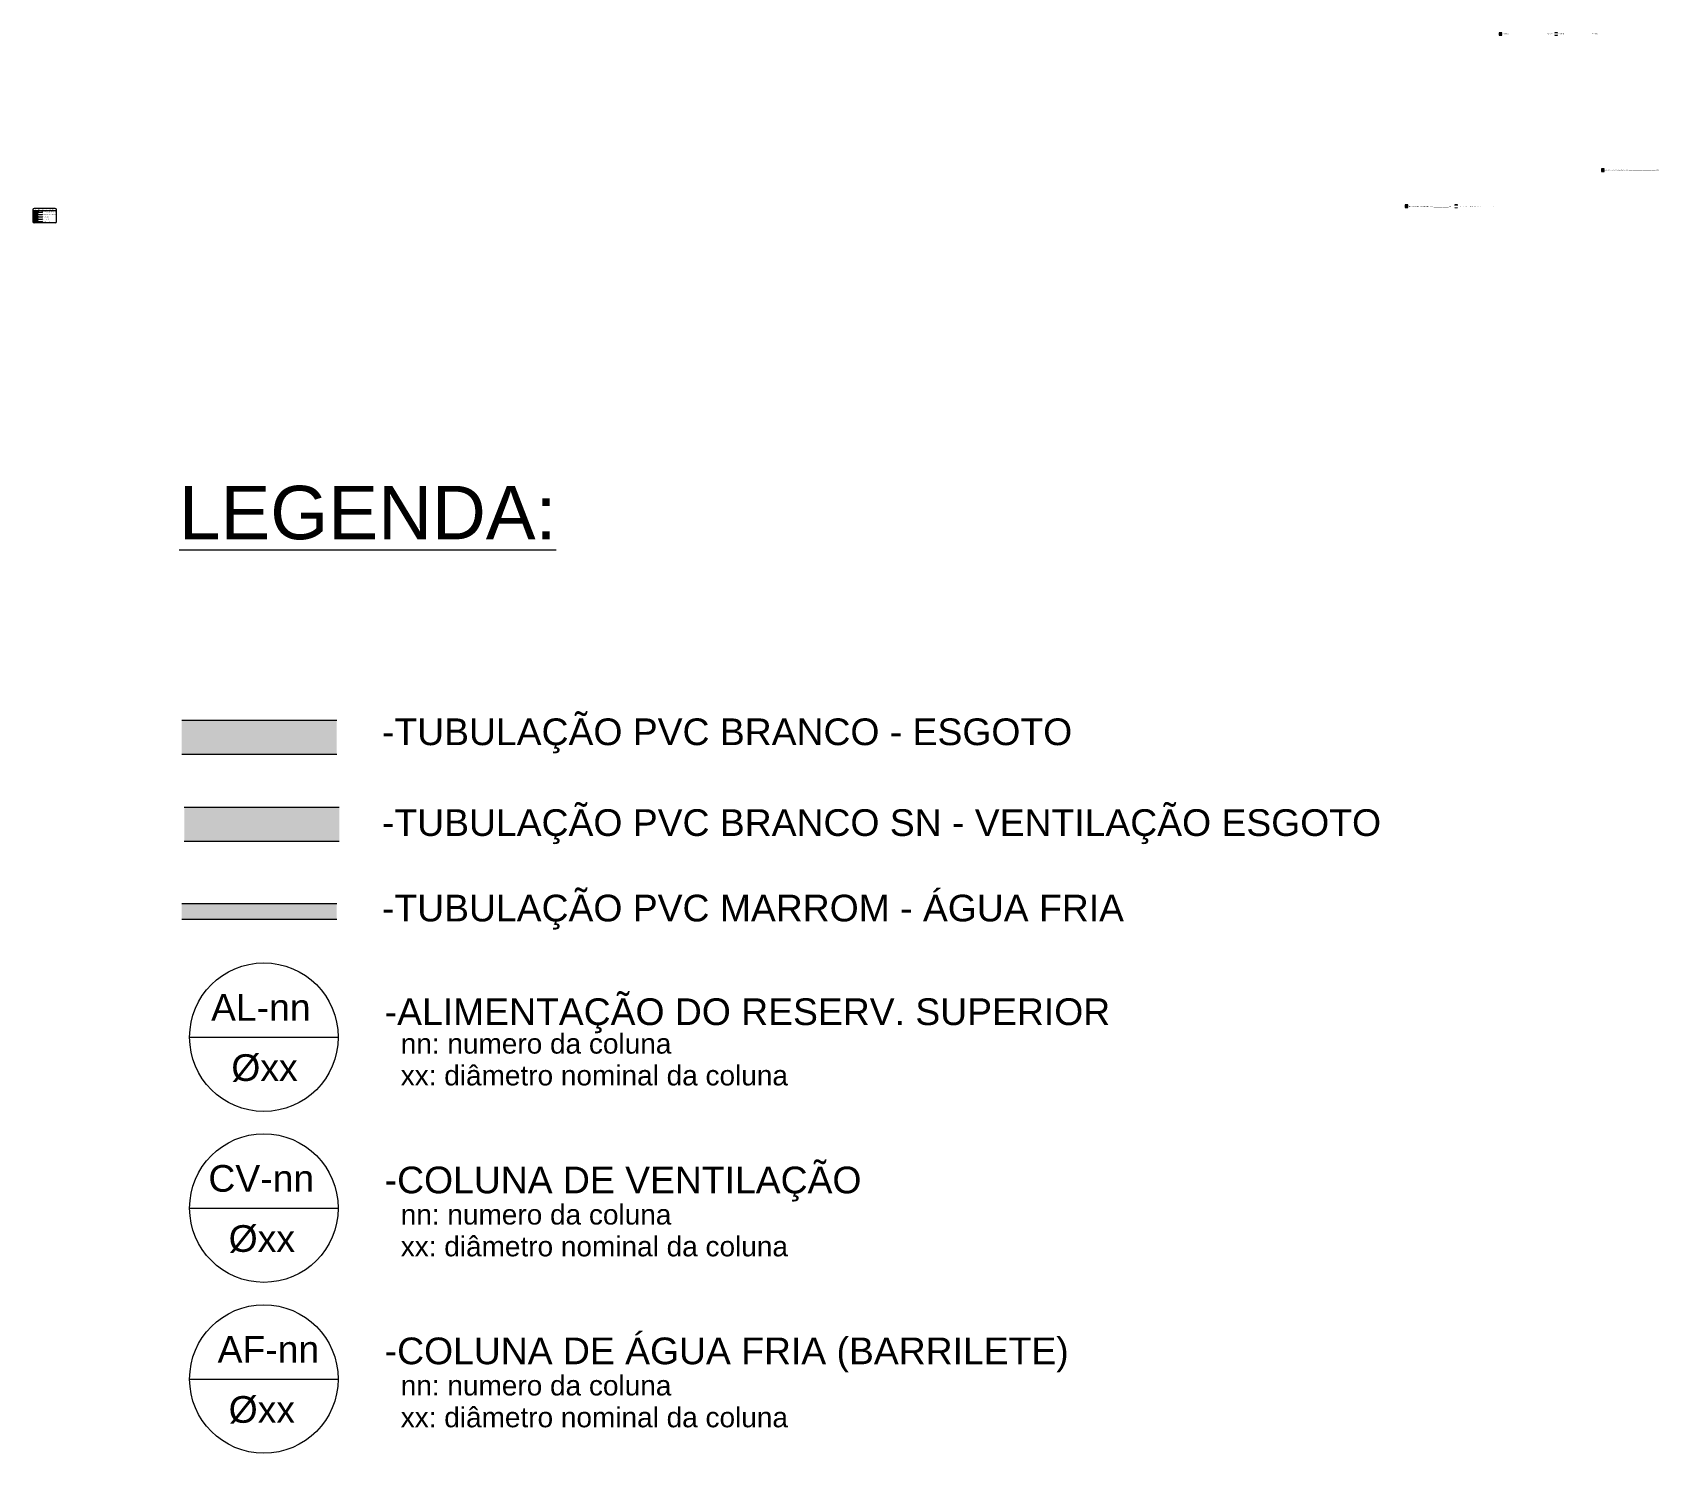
# Model space of a CAD drawing. Header units: metres. Extents: x -24.8 to 3.4, y -2.1 to 25.8.
# Drawn here: x -2.72 to 3.41, y -2.14 to 3.18 of the extents above; entities that cross this region are included whole.
import ezdxf

# ---------------------------------------------------------------- set-up
doc = ezdxf.new("R2010")
doc.units = ezdxf.units.M
for name, color, linetype, lineweight in [('A-DETL', 7, 'Continuous', 5), ('A-DETL-GENF', 7, 'Continuous', 5), ('A-DETL-MEDM', 7, 'Continuous', 15), ('G-ANNO-TEXT', 7, 'Continuous', 5)]:
    doc.layers.add(name, color=color, linetype=linetype, lineweight=lineweight)
doc.styles.add('Arial_2', font='arial.ttf', dxfattribs={"height": 0.004})
doc.styles.add('Arial_3', font='arial.ttf', dxfattribs={"height": 0.0025})
doc.styles.add('Arial_4', font='arial.ttf', dxfattribs={"height": 0.1})
doc.styles.add('Arial_5', font='arial.ttf', dxfattribs={"height": 0.2})
doc.styles.add('Arial_6', font='arial.ttf', dxfattribs={"height": 0.075})
doc.styles.add('Century Gothic_7', font='GOTHIC.TTF', dxfattribs={"height": 0.0035})

msp = doc.modelspace()

# ---------------------------------------------------------------- hatches: boundary and pattern name
at = {"layer": 'A-DETL-GENF', "true_color": 0xc0c0c0}
for points in [[(2.7838, 3.1733), (2.7838, 3.1828), (2.7736, 3.1828), (2.7736, 3.1733)], [(2.9921, 3.1733), (2.9921, 3.1828), (2.9818, 3.1828), (2.9818, 3.1733)]]:
    msp.add_hatch(color=9, dxfattribs=at).paths.add_polyline_path(points)
at = {"layer": 'A-DETL-GENF', "true_color": 0x00ffff}
for points in [[(3.1672, 2.6634), (3.1672, 2.6729), (3.1569, 2.6729), (3.1569, 2.6634)], [(-2.6971, 2.4914), (-2.6971, 2.4958), (-2.6979, 2.4958), (-2.6979, 2.4914), (-2.6978, 2.4914)], [(-1.5789, -0.1364), (-1.5789, -0.0785), (-2.1589, -0.0785), (-2.1589, -0.1364)]]:
    msp.add_hatch(color=4, dxfattribs=at).paths.add_polyline_path(points)
at = {"layer": 'A-DETL-GENF', "true_color": 0x408080}
h = msp.add_hatch(color=137, dxfattribs=at)
h.paths.add_polyline_path([(-2.6964, 2.5098), (-2.6964, 2.5132), (-2.6971, 2.5132), (-2.6971, 2.5098)])
h.paths.add_polyline_path([(-2.6979, 2.5098), (-2.6979, 2.5132), (-2.6991, 2.5132), (-2.7001, 2.5129), (-2.714, 2.5129), (-2.714, 2.5101), (-2.7001, 2.5101), (-2.6991, 2.5098)])
msp.add_hatch(color=137, dxfattribs=at).paths.add_polyline_path([(-2.6971, 2.5093), (-2.6971, 2.5137), (-2.6979, 2.5137), (-2.6979, 2.5093), (-2.6978, 2.5093)])
at = {"layer": 'A-DETL-GENF', "true_color": 0x626262}
for points in [[(2.4313, 2.5282), (2.4313, 2.5382), (2.4213, 2.5382), (2.4213, 2.5282)], [(2.6177, 2.5282), (2.6177, 2.5382), (2.6077, 2.5382), (2.6077, 2.5282)]]:
    msp.add_hatch(color=251, dxfattribs=at).paths.add_polyline_path(points)
at = {"layer": 'A-DETL-GENF', "true_color": 0xa65300}
h = msp.add_hatch(color=34, dxfattribs=at)
h.paths.add_polyline_path([(-2.6964, 2.5009), (-2.6964, 2.5043), (-2.6971, 2.5043), (-2.6971, 2.5009)])
h.paths.add_polyline_path([(-2.6979, 2.5009), (-2.6979, 2.5043), (-2.6991, 2.5043), (-2.7001, 2.504), (-2.714, 2.504), (-2.714, 2.5012), (-2.7001, 2.5012), (-2.6991, 2.5009)])
at = {"layer": 'A-DETL-GENF', "true_color": 0x00ffff}
h = msp.add_hatch(color=4, dxfattribs=at)
h.paths.add_polyline_path([(-2.6971, 2.4919), (-2.6964, 2.4919), (-2.6964, 2.4954), (-2.6971, 2.4954)])
h.paths.add_polyline_path([(-2.6979, 2.4919), (-2.6979, 2.4954), (-2.6991, 2.4954), (-2.7001, 2.495), (-2.714, 2.495), (-2.714, 2.4923), (-2.7001, 2.4923), (-2.6991, 2.4919)])
at = {"layer": 'A-DETL-GENF', "true_color": 0x400080}
h = msp.add_hatch(color=196, dxfattribs=at)
h.paths.add_polyline_path([(-2.6964, 2.483), (-2.6964, 2.4865), (-2.6971, 2.4865), (-2.6971, 2.483)])
h.paths.add_polyline_path([(-2.6979, 2.483), (-2.6979, 2.4865), (-2.6991, 2.4865), (-2.7001, 2.4861), (-2.714, 2.4861), (-2.714, 2.4834), (-2.7001, 2.4834), (-2.6991, 2.483)])
at = {"layer": 'A-DETL-GENF', "true_color": 0xff0000}
h = msp.add_hatch(color=1, dxfattribs=at)
h.paths.add_polyline_path([(-2.6964, 2.474), (-2.6964, 2.4775), (-2.6971, 2.4775), (-2.6971, 2.474)])
h.paths.add_polyline_path([(-2.6979, 2.474), (-2.6979, 2.4775), (-2.6991, 2.4775), (-2.7001, 2.4771), (-2.714, 2.4771), (-2.714, 2.4744), (-2.7001, 2.4744), (-2.6991, 2.474)])
at = {"layer": 'A-DETL-GENF', "true_color": 0xa65300}
msp.add_hatch(color=34, dxfattribs=at).paths.add_polyline_path([(-2.6979, 2.5004), (-2.6971, 2.5004), (-2.6971, 2.5048), (-2.6979, 2.5048), (-2.6979, 2.5009)])
at = {"layer": 'A-DETL-GENF', "true_color": 0x400080}
msp.add_hatch(color=196, dxfattribs=at).paths.add_polyline_path([(-2.6978, 2.4825), (-2.6971, 2.4825), (-2.6971, 2.4869), (-2.6979, 2.4869), (-2.6979, 2.4825)])
at = {"layer": 'A-DETL-GENF', "true_color": 0xff0000}
msp.add_hatch(color=1, dxfattribs=at).paths.add_polyline_path([(-2.6971, 2.4736), (-2.6971, 2.478), (-2.6979, 2.478), (-2.6979, 2.4736), (-2.6978, 2.4736)])
at = {"layer": 'A-DETL-GENF', "true_color": 0x804000}
msp.add_hatch(color=36, dxfattribs=at).paths.add_polyline_path([(-2.1589, 0.4821), (-1.5789, 0.4821), (-1.5789, 0.6081), (-2.1589, 0.6081)])
at = {"layer": 'A-DETL-GENF', "true_color": 0x8000ff}
msp.add_hatch(color=190, dxfattribs=at).paths.add_polyline_path([(-1.5789, 0.1559), (-1.5697, 0.1559), (-1.5697, 0.2819), (-2.1497, 0.2819), (-2.1497, 0.1559)])

# ---------------------------------------------------------------- linework, layer by layer
at = {"layer": 'A-DETL'}
for p, q in [((2.7838, 3.1828), (2.7736, 3.1828)), ((2.7736, 3.1828), (2.7736, 3.1733)), ((2.7736, 3.1733), (2.7838, 3.1733)), ((2.7838, 3.1733), (2.7838, 3.1828)), ((2.9921, 3.1828), (2.9818, 3.1828)), ((2.9818, 3.1828), (2.9818, 3.1733)), ((2.9818, 3.1733), (2.9921, 3.1733)), ((2.9921, 3.1733), (2.9921, 3.1828)), ((3.1672, 2.6729), (3.1569, 2.6729)), ((3.1569, 2.6729), (3.1569, 2.6634)), ((3.1569, 2.6634), (3.1672, 2.6634)), ((3.1672, 2.6634), (3.1672, 2.6729)), ((-2.7173, 2.52), (-2.7173, 2.4755)), ((-2.6285, 2.5156), (-2.7173, 2.5156)), ((-2.7001, 2.5129), (-2.714, 2.5129)), ((-2.714, 2.5129), (-2.714, 2.5101)), ((-2.6335, 2.525), (-2.7123, 2.525)), ((-2.6991, 2.5132), (-2.7001, 2.5129)), ((-2.6979, 2.5132), (-2.6991, 2.5132)), ((-2.6971, 2.5137), (-2.6979, 2.5137)), ((-2.6979, 2.5137), (-2.6979, 2.5093)), ((-2.6979, 2.5098), (-2.6979, 2.5132)), ((-2.6971, 2.5093), (-2.6971, 2.5137)), ((-2.6971, 2.5132), (-2.6971, 2.5098)), ((-2.6964, 2.5132), (-2.6971, 2.5132)), ((-2.6964, 2.5098), (-2.6964, 2.5132)), ((-2.6951, 2.5113), (-2.6811, 2.5113)), ((-2.6811, 2.5113), (-2.6826, 2.5128)), ((-2.6811, 2.5113), (-2.6825, 2.5098)), ((-2.6285, 2.4755), (-2.6285, 2.52)), ((2.4313, 2.5382), (2.4213, 2.5382)), ((2.4213, 2.5382), (2.4213, 2.5282)), ((2.4213, 2.5282), (2.4313, 2.5282)), ((2.4313, 2.5282), (2.4313, 2.5382)), ((2.6177, 2.5382), (2.6077, 2.5382)), ((2.6077, 2.5382), (2.6077, 2.5282)), ((2.6077, 2.5282), (2.6177, 2.5282)), ((2.6177, 2.5282), (2.6177, 2.5382)), ((-2.714, 2.5101), (-2.7001, 2.5101)), ((-2.7001, 2.504), (-2.714, 2.504)), ((-2.714, 2.504), (-2.714, 2.5012)), ((-2.714, 2.5012), (-2.7001, 2.5012)), ((-2.7001, 2.495), (-2.714, 2.495)), ((-2.714, 2.495), (-2.714, 2.4923)), ((-2.714, 2.4923), (-2.7001, 2.4923)), ((-2.7001, 2.4861), (-2.714, 2.4861)), ((-2.714, 2.4861), (-2.714, 2.4834)), ((-2.714, 2.4834), (-2.7001, 2.4834)), ((-2.7001, 2.4771), (-2.714, 2.4771)), ((-2.714, 2.4771), (-2.714, 2.4744)), ((-2.714, 2.4744), (-2.7001, 2.4744)), ((-2.6335, 2.4705), (-2.7123, 2.4705)), ((-2.7001, 2.5101), (-2.6991, 2.5098)), ((-2.6991, 2.5043), (-2.7001, 2.504)), ((-2.7001, 2.5012), (-2.6991, 2.5009)), ((-2.6991, 2.4954), (-2.7001, 2.495)), ((-2.7001, 2.4923), (-2.6991, 2.4919)), ((-2.6991, 2.4865), (-2.7001, 2.4861)), ((-2.7001, 2.4834), (-2.6991, 2.483)), ((-2.6991, 2.4775), (-2.7001, 2.4771)), ((-2.7001, 2.4744), (-2.6991, 2.474)), ((-2.6991, 2.5098), (-2.6979, 2.5098)), ((-2.6979, 2.5043), (-2.6991, 2.5043)), ((-2.6991, 2.5009), (-2.6979, 2.5009)), ((-2.6979, 2.4954), (-2.6991, 2.4954)), ((-2.6991, 2.4919), (-2.6979, 2.4919)), ((-2.6979, 2.4865), (-2.6991, 2.4865)), ((-2.6991, 2.483), (-2.6979, 2.483)), ((-2.6979, 2.4775), (-2.6991, 2.4775)), ((-2.6991, 2.474), (-2.6979, 2.474)), ((-2.6979, 2.5093), (-2.6971, 2.5093)), ((-2.6971, 2.5048), (-2.6979, 2.5048)), ((-2.6979, 2.5048), (-2.6979, 2.5004)), ((-2.6979, 2.5004), (-2.6971, 2.5004)), ((-2.6971, 2.4958), (-2.6979, 2.4958)), ((-2.6979, 2.4958), (-2.6979, 2.4914)), ((-2.6979, 2.4914), (-2.6971, 2.4914)), ((-2.6971, 2.4869), (-2.6979, 2.4869)), ((-2.6979, 2.4869), (-2.6979, 2.4825)), ((-2.6979, 2.4825), (-2.6971, 2.4825)), ((-2.6971, 2.478), (-2.6979, 2.478)), ((-2.6979, 2.478), (-2.6979, 2.4736)), ((-2.6979, 2.4736), (-2.6971, 2.4736)), ((-2.6971, 2.5098), (-2.6964, 2.5098)), ((-2.6971, 2.5004), (-2.6971, 2.5048)), ((-2.6964, 2.5043), (-2.6971, 2.5043)), ((-2.6971, 2.5009), (-2.6964, 2.5009)), ((-2.6971, 2.4914), (-2.6971, 2.4958)), ((-2.6964, 2.4954), (-2.6971, 2.4954)), ((-2.6971, 2.4919), (-2.6964, 2.4919)), ((-2.6971, 2.4825), (-2.6971, 2.4869)), ((-2.6964, 2.4865), (-2.6971, 2.4865)), ((-2.6971, 2.483), (-2.6964, 2.483)), ((-2.6971, 2.4736), (-2.6971, 2.478)), ((-2.6964, 2.4775), (-2.6971, 2.4775)), ((-2.6971, 2.474), (-2.6964, 2.474)), ((-2.6964, 2.5009), (-2.6964, 2.5043)), ((-2.6964, 2.4919), (-2.6964, 2.4954)), ((-2.6964, 2.483), (-2.6964, 2.4865)), ((-2.6964, 2.474), (-2.6964, 2.4775)), ((-2.6943, 2.5024), (-2.6803, 2.5024)), ((-2.6943, 2.4934), (-2.6803, 2.4934)), ((-2.6943, 2.4845), (-2.6803, 2.4845)), ((-2.6943, 2.4755), (-2.6803, 2.4755)), ((-2.6803, 2.5024), (-2.6818, 2.5039)), ((-2.6803, 2.5024), (-2.6818, 2.5009)), ((-2.6803, 2.4934), (-2.6818, 2.4949)), ((-2.6803, 2.4934), (-2.6818, 2.4919)), ((-2.6803, 2.4845), (-2.6818, 2.486)), ((-2.6803, 2.4845), (-2.6818, 2.483)), ((-2.6803, 2.4755), (-2.6818, 2.4771)), ((-2.6803, 2.4755), (-2.6818, 2.4741))]:
    msp.add_line(p, q, dxfattribs=at)
at = {"layer": 'A-DETL', "color": 5, "lineweight": 15, "true_color": 0x0000ff}
for p, q in [((-1.5789, -0.0785), (-2.1589, -0.0785)), ((-2.1589, -0.1364), (-1.5789, -0.1364))]:
    msp.add_line(p, q, dxfattribs=at)
at = {"layer": 'A-DETL', "color": 94, "true_color": 0x00a600}
for p, q in [((-2.1297, -0.5781), (-1.5735, -0.5781)), ((-2.1297, -1.2181), (-1.5735, -1.2181)), ((-2.1297, -1.8581), (-1.5735, -1.8581))]:
    msp.add_line(p, q, dxfattribs=at)
for centre in [(-1.8516, -0.5781), (-1.8516, -1.2181), (-1.8516, -1.8581)]:
    msp.add_circle(centre, 0.2781, dxfattribs=at)
at = {"layer": 'A-DETL'}
for centre, start, end in [((-2.7123, 2.52), 90, 180), ((-2.6335, 2.52), 0, 90), ((-2.7123, 2.4755), 180, 270), ((-2.6335, 2.4755), 270, 0)]:
    msp.add_arc(centre, 0.005, start, end, dxfattribs=at)
at = {"layer": 'A-DETL-MEDM'}
for p, q in [((-1.5789, 0.6081), (-2.1589, 0.6081)), ((-2.1589, 0.4821), (-1.5789, 0.4821)), ((-1.5697, 0.2819), (-2.1497, 0.2819)), ((-2.1497, 0.1559), (-1.5697, 0.1559))]:
    msp.add_line(p, q, dxfattribs=at)

# ---------------------------------------------------------------- texts
at = {"layer": 'G-ANNO-TEXT', "attachment_point": 1}
for s, insert, char_height, width, style in [('LEGENDA - TUBULAÇÕES', (-2.7061, 2.5219), 0.004, 0.084819, 'Arial_2'), ('ESGOTO - ÁGUAS CINZAS', (-2.6766, 2.5123), 0.0025, 0.053392, 'Arial_3'), ('ÁGUA FRIA', (-2.6766, 2.4944), 0.0025, 0.022768, 'Arial_3'), ('VENTILAÇÃO', (-2.6766, 2.4855), 0.0025, 0.026776, 'Arial_3'), ('ÁGUA QUENTE', (-2.6766, 2.4766), 0.0025, 0.030785, 'Arial_3'), ('ESGOTO - ÁGUAS NEGRAS', (-2.6766, 2.5034), 0.0025, 0.055717, 'Arial_3'), ('-TUBULAÇÃO PVC BRANCO - ESGOTO', (-1.4094, 0.6153), 0.1, 3.186708, 'Arial_4'), ('-TUBULAÇÃO PVC BRANCO SN - VENTILAÇÃO ESGOTO', (-1.4094, 0.2753), 0.1, 4.61772, 'Arial_4'), ('-TUBULAÇÃO PVC MARROM - ÁGUA FRIA', (-1.4094, -0.0447), 0.1, 3.423206, 'Arial_4'), ('AL-nn', (-2.0494, -0.4169), 0.1, 0.46097, 'Arial_4'), ('-ALIMENTAÇÃO DO RESERV. SUPERIOR', (-1.3992, -0.4328), 0.1, 3.355062, 'Arial_4'), ('nn: numero da coluna', (-1.3392, -0.5647), 0.075, 1.23059, 'Arial_6'), ('Øxx', (-1.9735, -0.642), 0.1, 0.30865, 'Arial_4'), ('xx: diâmetro nominal da coluna', (-1.3392, -0.6838), 0.075, 1.735653, 'Arial_6'), ('-COLUNA DE VENTILAÇÃO', (-1.3992, -1.0628), 0.1, 2.204641, 'Arial_4'), ('CV-nn', (-2.0594, -1.0569), 0.1, 0.489029, 'Arial_4'), ('nn: numero da coluna', (-1.3392, -1.2047), 0.075, 1.23059, 'Arial_6'), ('Øxx', (-1.9835, -1.282), 0.1, 0.30865, 'Arial_4'), ('xx: diâmetro nominal da coluna', (-1.3392, -1.3238), 0.075, 1.735653, 'Arial_6'), ('AF-nn', (-2.0249, -1.6969), 0.1, 0.468987, 'Arial_4'), ('-COLUNA DE ÁGUA FRIA (BARRILETE)', (-1.3992, -1.7028), 0.1, 3.162657, 'Arial_4'), ('nn: numero da coluna', (-1.3392, -1.8447), 0.075, 1.23059, 'Arial_6'), ('Øxx', (-1.9835, -1.922), 0.1, 0.30865, 'Arial_4'), ('xx: diâmetro nominal da coluna', (-1.3392, -1.9638), 0.075, 1.735653, 'Arial_6')]:
    msp.add_mtext(s, dxfattribs=dict(at, insert=insert, char_height=char_height, width=width, style=style))
at = {"layer": 'G-ANNO-TEXT', "insert": (-2.1694, 1.4862), "char_height": 0.2, "width": 1.723628, "attachment_point": 1, "style": 'Arial_5', "bg_fill": 3, "box_fill_scale": 1.25, "bg_fill_color": 256, "bg_fill_true_color": 13158600, "bg_fill_transparency": 0}
msp.add_mtext('\\LLEGENDA:', dxfattribs=at)

# ---------------------------------------------------------------- next in the draw order: texts
at = {"layer": 'G-ANNO-TEXT', "char_height": 0.0035, "attachment_point": 1, "style": 'Century Gothic_7', "bg_fill": 3, "box_fill_scale": 1.25, "bg_fill_color": 256, "bg_fill_true_color": 13158600, "bg_fill_transparency": 0}
for s, insert, width in [('CORTE AA ____________________________________________________ ESC 1/25', (2.7856, 3.1799), 0.216616), ("PLANTA BAIXA _CAIXA_D'ÁGUA - ESC ______________________________________ 1/20", (3.169, 2.6701), 0.237299), ('ISOMÉTRICA 01 - BWC GUARITA - ESC  _____________________ 1/20', (2.4361, 2.5339), 0.187675)]:
    msp.add_mtext(s, dxfattribs=dict(at, insert=insert, width=width))

# ---------------------------------------------------------------- next in the draw order: texts
for s, insert, width in [('CORTE BB _____________________________________ ESC 1/25', (2.9939, 3.1799), 0.169637), ("ISOMÉTRICA 02 - CAIXA_D'ÁGUA - ESC  ___________ 1/25", (2.6193, 2.5345), 0.160979)]:
    msp.add_mtext(s, dxfattribs=dict(at, insert=insert, width=width))

doc.saveas('drawing.dxf')
